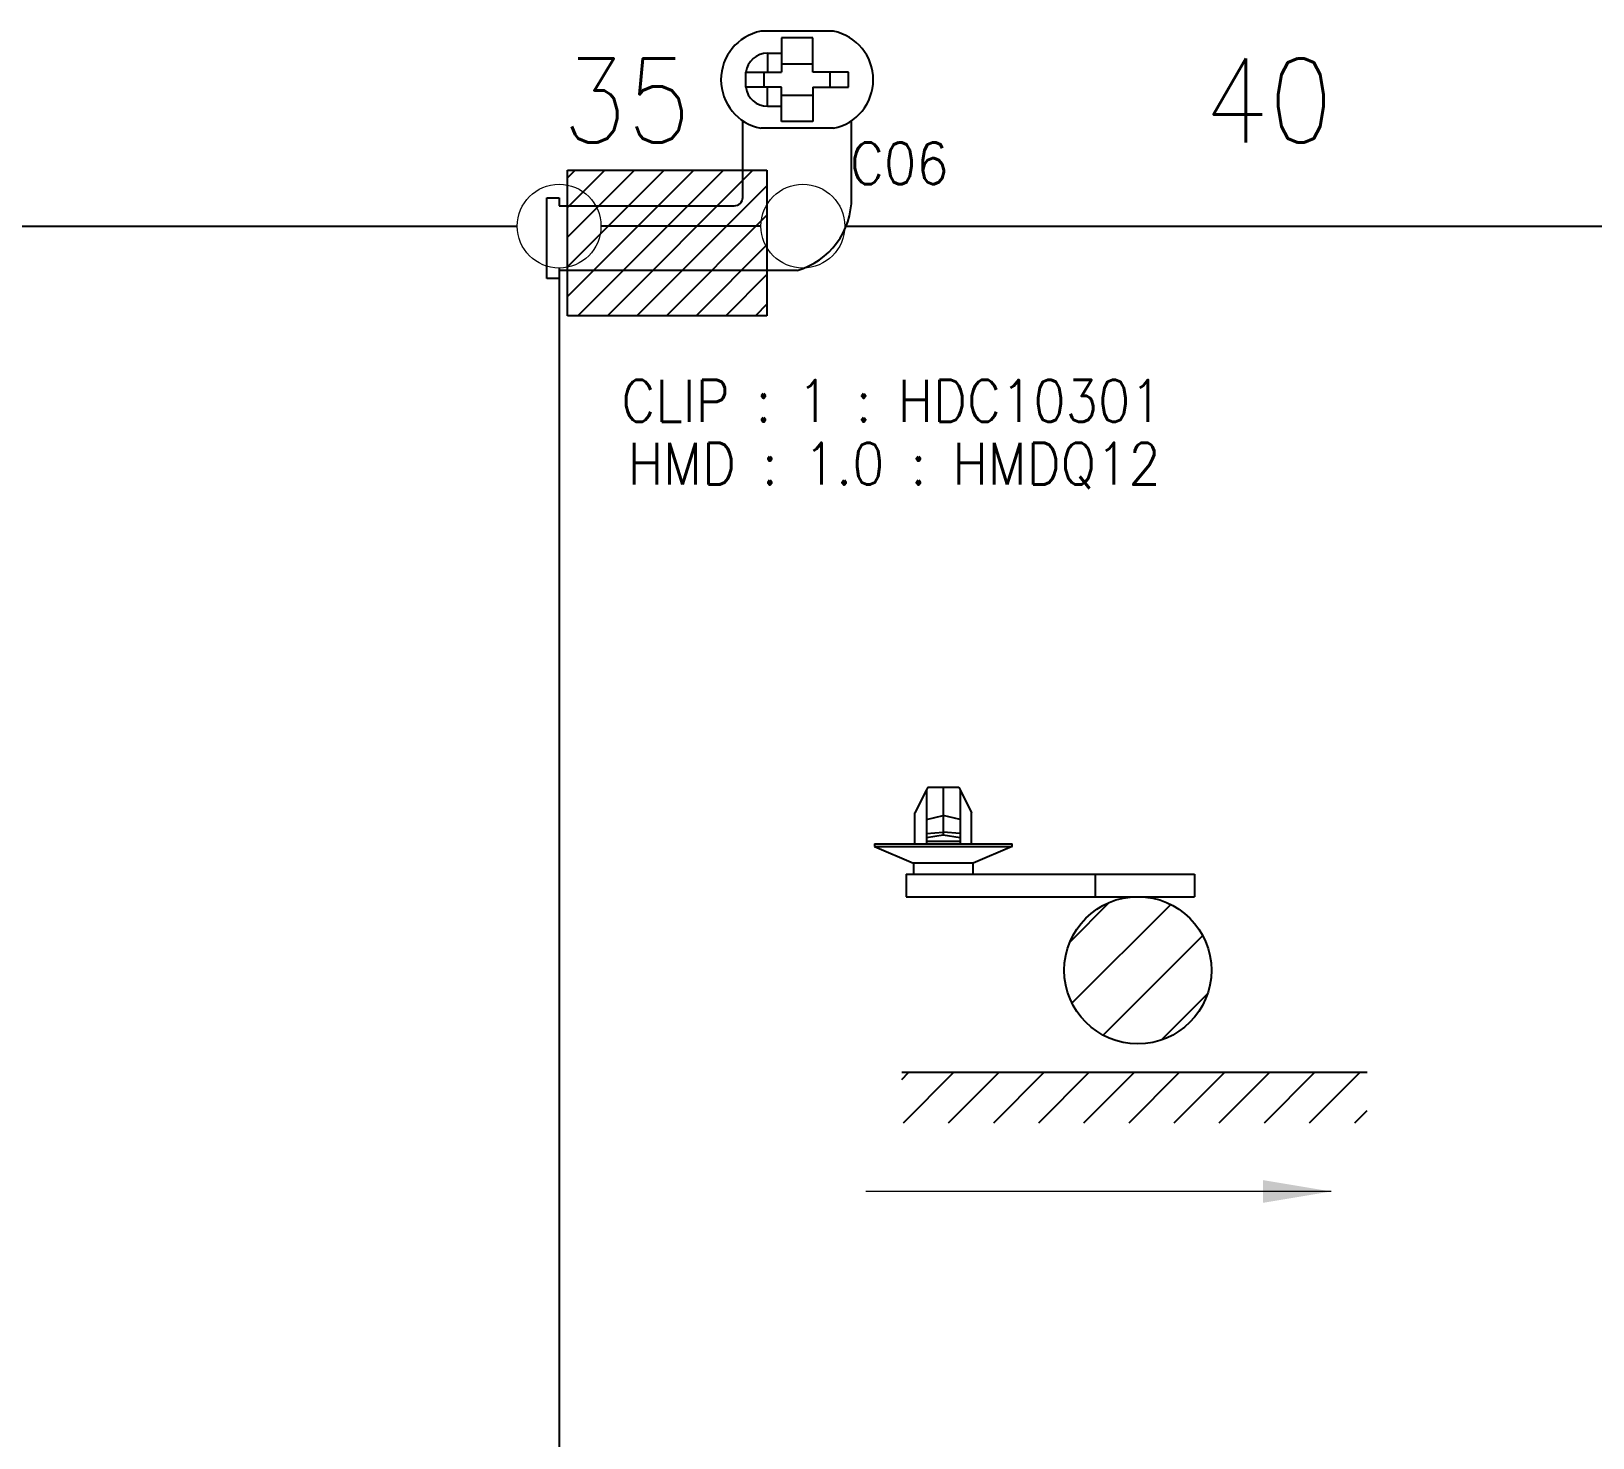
# Model space of a CAD drawing. Header units: inches. Extents: x 47316 to 59086, y 3141 to 11743.
# Drawn here: x 48568 to 48661.2, y 8579.8 to 8663.8 of the extents above; entities that cross this region are included whole.
import ezdxf

# ---------------------------------------------------------------- set-up
doc = ezdxf.new("R2010")
doc.units = ezdxf.units.IN
doc.header["$MEASUREMENT"] = 0
doc.layers.add('at_Entity', color=1, linetype='Continuous')
doc.layers.add('Beschreibung', color=7, linetype='Continuous', lineweight=25)
doc.layers.add('darwing', color=2, linetype='Continuous', lineweight=25)
doc.styles.get("Standard").update_dxf_attribs({"font": ''})
doc.styles.get('Standard').set_extended_font_data('SimSun')
doc.linetypes.add('_VH_OTCON', pattern='A,0.0001,[7,VeSys.shx,S=0.1,R=0,X=0,Y=0],-0.4,[7,VeSys.shx,S=0.1,R=0,X=0,Y=0],-0.4,["X",Standard,S=1,R=0,X=-0.5,Y=-0.5],-0.0001,[7,VeSys.shx,S=0.1,R=0,X=0,Y=0],-0.4', length=1.2002)

msp = doc.modelspace()

# ---------------------------------------------------------------- linework, layer by layer
at = {"color": 0, "lineweight": -3}
for p, q in [((48615.885, 8663.782), (48611.544, 8663.782)), ((48607.54, 8655.495), (48600.004, 8647.959)), ((48605.772, 8655.495), (48600.004, 8649.727)), ((48604.005, 8655.495), (48600.004, 8651.495)), ((48602.237, 8655.495), (48600.004, 8653.262)), ((48600.469, 8655.495), (48600.004, 8655.03)), ((48600.004, 8646.805), (48600.004, 8655.495)), ((48600.004, 8655.495), (48611.911, 8655.495)), ((48609.308, 8655.495), (48600.618, 8646.805)), ((48611.076, 8655.495), (48602.386, 8646.805)), ((48611.911, 8655.495), (48611.911, 8646.805)), ((48611.911, 8654.563), (48604.153, 8646.805)), ((48611.911, 8652.795), (48605.921, 8646.805)), ((48611.911, 8651.027), (48607.689, 8646.805)), ((48611.911, 8649.259), (48609.457, 8646.805)), ((48611.911, 8647.492), (48611.225, 8646.805)), ((48611.911, 8646.805), (48600.004, 8646.805)), ((48626.554, 8615.13, 0), (48626.554, 8615.283, 0)), ((48620.657, 8614.128, 0), (48620.657, 8613.463, 0)), ((48624.22, 8614.128, 0), (48620.657, 8614.128, 0)), ((48620.657, 8613.463, 0), (48624.22, 8613.463, 0)), ((48624.22, 8613.463, 0), (48624.22, 8614.128, 0)), ((48631.495, 8613.463, 0), (48631.495, 8612.129, 0)), ((48629.997, 8609.424, 0), (48632.365, 8611.792, 0)), ((48630.121, 8605.777, 0), (48636.013, 8611.668, 0)), ((48631.98, 8603.863, 0), (48637.926, 8609.81, 0)), ((48635.464, 8603.576, 0), (48638.213, 8606.325, 0)), ((48619.957, 8601.224, 0), (48620.359, 8601.626, 0)), ((48647.744, 8601.626, 0), (48619.957, 8601.626, 0)), ((48620.058, 8598.631, 0), (48623.053, 8601.626, 0)), ((48622.753, 8598.631, 0), (48625.747, 8601.626, 0)), ((48625.447, 8598.631, 0), (48628.441, 8601.626, 0)), ((48628.141, 8598.631, 0), (48631.135, 8601.626, 0)), ((48630.835, 8598.631, 0), (48633.829, 8601.626, 0)), ((48633.529, 8598.631, 0), (48636.523, 8601.626, 0)), ((48636.223, 8598.631, 0), (48639.217, 8601.626, 0)), ((48638.917, 8598.631, 0), (48641.911, 8601.626, 0)), ((48641.611, 8598.631, 0), (48644.605, 8601.626, 0)), ((48644.305, 8598.631, 0), (48647.3, 8601.626, 0)), ((48646.999, 8598.631, 0), (48647.744, 8599.376, 0))]:
    msp.add_line(p, q, dxfattribs=at)
at = {"color": 0, "lineweight": -3, "ltscale": 10}
for p, q in [((48615.885, 8663.782), (48611.544, 8663.782)), ((48614.642, 8663.385), (48612.787, 8663.385)), ((48612.787, 8663.385), (48612.787, 8661.335)), ((48614.642, 8661.335), (48614.642, 8663.385)), ((48611.942, 8662.468), (48612.787, 8662.468)), ((48611.942, 8662.468), (48611.942, 8661.335)), ((48610.658, 8660.437), (48610.658, 8661.335)), ((48610.658, 8661.335), (48612.787, 8661.335)), ((48611.752, 8660.437), (48611.752, 8661.335)), ((48614.642, 8661.825), (48612.787, 8661.825)), ((48616.771, 8661.335), (48614.642, 8661.335)), ((48615.677, 8660.437), (48615.677, 8661.335)), ((48616.771, 8660.437), (48616.771, 8661.335)), ((48612.787, 8660.437), (48610.658, 8660.437)), ((48611.942, 8659.304), (48611.942, 8660.437)), ((48612.787, 8658.387), (48612.787, 8660.437)), ((48614.642, 8660.437), (48614.642, 8658.387)), ((48614.642, 8660.437), (48616.771, 8660.437)), ((48611.942, 8659.304), (48612.787, 8659.304)), ((48614.642, 8659.948), (48612.787, 8659.948)), ((48614.642, 8658.387), (48612.787, 8658.387)), ((48615.885, 8657.991), (48611.544, 8657.991))]:
    msp.add_line(p, q, dxfattribs=at)
at = {"color": 0, "lineweight": -3, "ltscale": 0.286212}
msp.add_line((48610.464, 8653.863), (48610.464, 8658.442), dxfattribs=at)
at = {"color": 0, "lineweight": -3, "ltscale": 0.295}
msp.add_line((48616.964, 8653.863), (48616.964, 8658.445), dxfattribs=at)
at = {"color": 0, "ltscale": 0.25}
msp.add_line((48598.781, 8649.028), (48598.781, 8653.845), dxfattribs=at)
at = {"color": 0, "ltscale": 0.0375}
for p, q in [((48598.781, 8653.845), (48599.503, 8653.845)), ((48599.503, 8649.028), (48598.781, 8649.028))]:
    msp.add_line(p, q, dxfattribs=at)
at = {"color": 0, "ltscale": 0.025}
for p, q in [((48599.503, 8653.845), (48599.503, 8653.363)), ((48599.503, 8649.509), (48599.503, 8649.028))]:
    msp.add_line(p, q, dxfattribs=at)
at = {"color": 0}
for p, q in [((48599.503, 8653.363), (48609.964, 8653.363)), ((48613.714, 8649.509), (48599.503, 8649.509))]:
    msp.add_line(p, q, dxfattribs=at)
at = {"color": 0, "linetype": '_VH_OTCON', "lineweight": -2, "ltscale": 5}
for p, q in [((48502.909, 8652.151), (48597.003, 8652.151)), ((48611.556, 8652.151), (48602.003, 8652.151)), ((48616.556, 8652.151), (48666.715, 8652.151))]:
    msp.add_line(p, q, dxfattribs=at)
msp.add_polyline3d([(48599.503, 8649.651, 0), (48599.503, 8497.813, 0), (48599.503, 8483.567, 0)], dxfattribs=at)
at = {"color": 0, "linetype": 'Continuous', "lineweight": 15}
for centre in [(48599.503, 8652.151), (48614.056, 8652.151)]:
    msp.add_circle(centre, 2.5, dxfattribs=at)
at = {"color": 0, "lineweight": -3}
msp.add_circle((48634.053, 8607.736, 0), 4.393, dxfattribs=at)
at = {"color": 0, "lineweight": -3, "ltscale": 10}
for centre, radius, start, end in [((48612.12, 8660.886), 2.952, 101.24436, 258.75564), ((48615.303, 8660.886), 2.954, 281.36425, 78.63575), ((48611.935, 8661.182), 1.286, 89.6657, 173.15906), ((48611.935, 8660.591), 1.286, 186.84094, 270.3343), ((48612.465, 8653.832), 4.5, 286.12415, 0.39559)]:
    msp.add_arc(centre, radius, start, end, dxfattribs=at)
at = {"color": 0, "lineweight": -3}
msp.add_arc((48609.964, 8653.863), 0.5, 270, 0.00001, dxfattribs=at)
at = {"layer": 'at_Entity', "color": 0, "lineweight": -3}
for p, q in [((48621.438, 8618.509, 0), (48620.746, 8617.124, 0)), ((48621.515, 8618.662, 0), (48621.438, 8618.509, 0)), ((48621.438, 8618.509, 0), (48621.438, 8615.283, 0)), ((48621.515, 8618.662, 0), (48623.361, 8618.662, 0)), ((48622.439, 8618.662, 0), (48622.439, 8615.816, 0)), ((48623.361, 8618.662, 0), (48623.438, 8618.509, 0)), ((48623.438, 8618.509, 0), (48623.438, 8615.283, 0)), ((48623.438, 8618.509, 0), (48624.131, 8617.124, 0)), ((48620.746, 8615.278, 0), (48620.746, 8617.124, 0)), ((48624.131, 8615.278, 0), (48624.131, 8617.124, 0)), ((48621.438, 8616.739, 0), (48622.439, 8616.97, 0)), ((48623.438, 8616.739, 0), (48622.439, 8616.97, 0)), ((48618.323, 8615.283, 0), (48626.554, 8615.283, 0)), ((48618.323, 8615.283, 0), (48618.323, 8615.13, 0)), ((48621.438, 8615.893, 0), (48622.439, 8615.97, 0)), ((48621.438, 8615.662, 0), (48622.439, 8615.816, 0)), ((48623.438, 8615.431, 0), (48621.438, 8615.431, 0)), ((48623.438, 8615.893, 0), (48622.439, 8615.97, 0)), ((48622.439, 8615.816, 0), (48623.438, 8615.662, 0)), ((48618.323, 8615.13, 0), (48620.657, 8614.128, 0)), ((48618.323, 8615.13, 0), (48626.554, 8615.13, 0)), ((48626.554, 8615.13, 0), (48624.22, 8614.128, 0))]:
    msp.add_line(p, q, dxfattribs=at)
at = {"layer": 'Beschreibung', "color": 0, "lineweight": 0}
msp.add_line((48645.598, 8594.534, 0), (48617.811, 8594.534, 0), dxfattribs=at)
msp.add_solid([(48641.516, 8593.854, 0), (48641.516, 8595.215, 0), (48645.598, 8594.534, 0)], dxfattribs=at)
at = {"layer": 'darwing', "color": 0, "lineweight": -3}
for p, q in [((48620.224, 8613.463, 0), (48637.434, 8613.463, 0)), ((48620.224, 8613.463, 0), (48620.224, 8612.129, 0)), ((48637.434, 8613.463, 0), (48637.434, 8612.129, 0)), ((48620.224, 8612.129, 0), (48637.434, 8612.129, 0))]:
    msp.add_line(p, q, dxfattribs=at)

# ---------------------------------------------------------------- texts
at = {"color": 7, "linetype": '_VH_OTCON', "lineweight": 18, "ltscale": 5, "char_height": 5, "width": 8.57143, "attachment_point": 1}
for s, insert in [('\\Fromans.shx;\\W0.9000000000;\\T1.0000000000;\\o\\l35', (48599.682, 8662.151)), ('\\Fromans.shx;\\W0.9000000000;\\T1.0000000000;\\o\\l40', (48637.993, 8662.151))]:
    msp.add_mtext(s, dxfattribs=dict(at, insert=insert))
at = {"color": 21, "linetype": 'Continuous', "lineweight": 15, "insert": (48616.877, 8657.151), "char_height": 2.5, "width": 6.53571, "attachment_point": 1}
msp.add_mtext('\\Fromans.shx;\\W0.9000000000;\\T1.0000000000;\\o\\lC06', dxfattribs=at)
at = {"color": 42, "linetype": 'Continuous', "lineweight": 15, "char_height": 2.5, "attachment_point": 1}
for s, insert, width in [('\\Fromans.shx;\\W0.9000000000;\\T1.0000000000;\\o\\lCLIP : 1 : HDC10301', (48603.221, 8642.972), 38.03571), ('\\Fromans.shx;\\W0.9000000000;\\T1.0000000000;\\o\\lHMD : 1.0 : HMDQ12', (48603.596, 8639.222), 37.5)]:
    msp.add_mtext(s, dxfattribs=dict(at, insert=insert, width=width))

doc.saveas('drawing.dxf')
